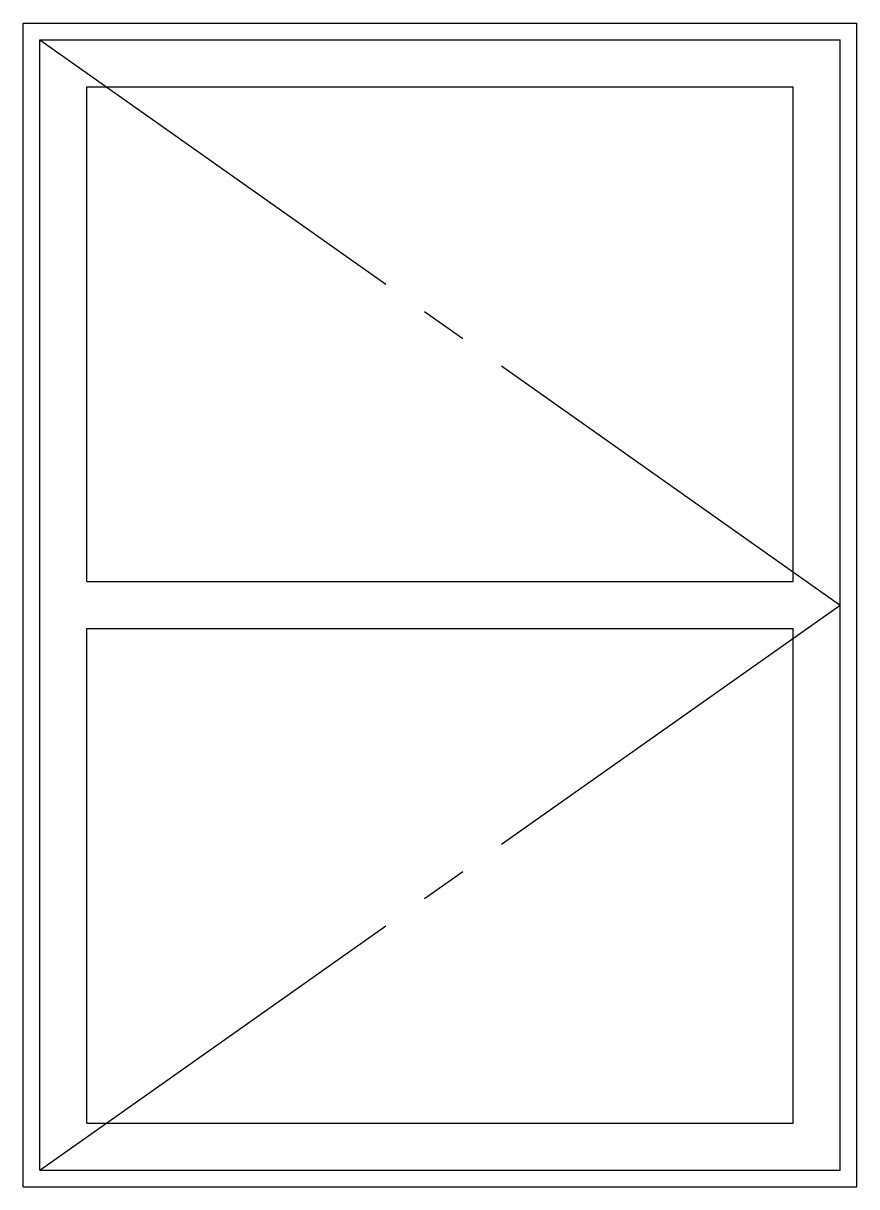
# Model space of a CAD drawing. Units: millimetres at full size, sheet at 1:100. Extents: x -6402 to -4632, y -3525 to -1055.
import ezdxf

# ---------------------------------------------------------------- set-up
doc = ezdxf.new("R2010")
doc.units = ezdxf.units.MM
doc.header["$LTSCALE"] = 100
doc.linetypes.add('CHAIN2', pattern=[12, 9, -1, 1, -1])
doc.layers.add('0-0', color=7, linetype='Continuous')

msp = doc.modelspace()

# ---------------------------------------------------------------- linework, layer by layer
at = {"layer": '0-0'}
for p, q in [((-6402.3, -3524.8), (-6402.3, -1054.8)), ((-6402.3, -1054.8), (-4632.3, -1054.8)), ((-4632.3, -3524.8), (-4632.3, -1054.8)), ((-6367.3, -3489.8), (-6367.3, -1089.8)), ((-6367.3, -1089.8), (-4667.3, -1089.8)), ((-4667.3, -3489.8), (-4667.3, -1089.8)), ((-6267.3, -2239.8), (-6267.3, -1189.8)), ((-6267.3, -1189.8), (-4767.3, -1189.8)), ((-4767.3, -2239.8), (-4767.3, -1189.8)), ((-6267.3, -2239.8), (-4767.3, -2239.8)), ((-6267.3, -3389.8), (-6267.3, -2339.8)), ((-6267.3, -2339.8), (-4767.3, -2339.8)), ((-4767.3, -3389.8), (-4767.3, -2339.8)), ((-6267.3, -3389.8), (-4767.3, -3389.8)), ((-6367.3, -3489.8), (-4667.3, -3489.8)), ((-6402.3, -3524.8), (-4632.3, -3524.8))]:
    msp.add_line(p, q, dxfattribs=at)
at = {"layer": '0-0', "linetype": 'CHAIN2'}
for p in [(-6367.3, -1089.8), (-6367.3, -3489.8)]:
    msp.add_line(p, (-4667.3, -2289.8), dxfattribs=at)

doc.saveas('drawing.dxf')
